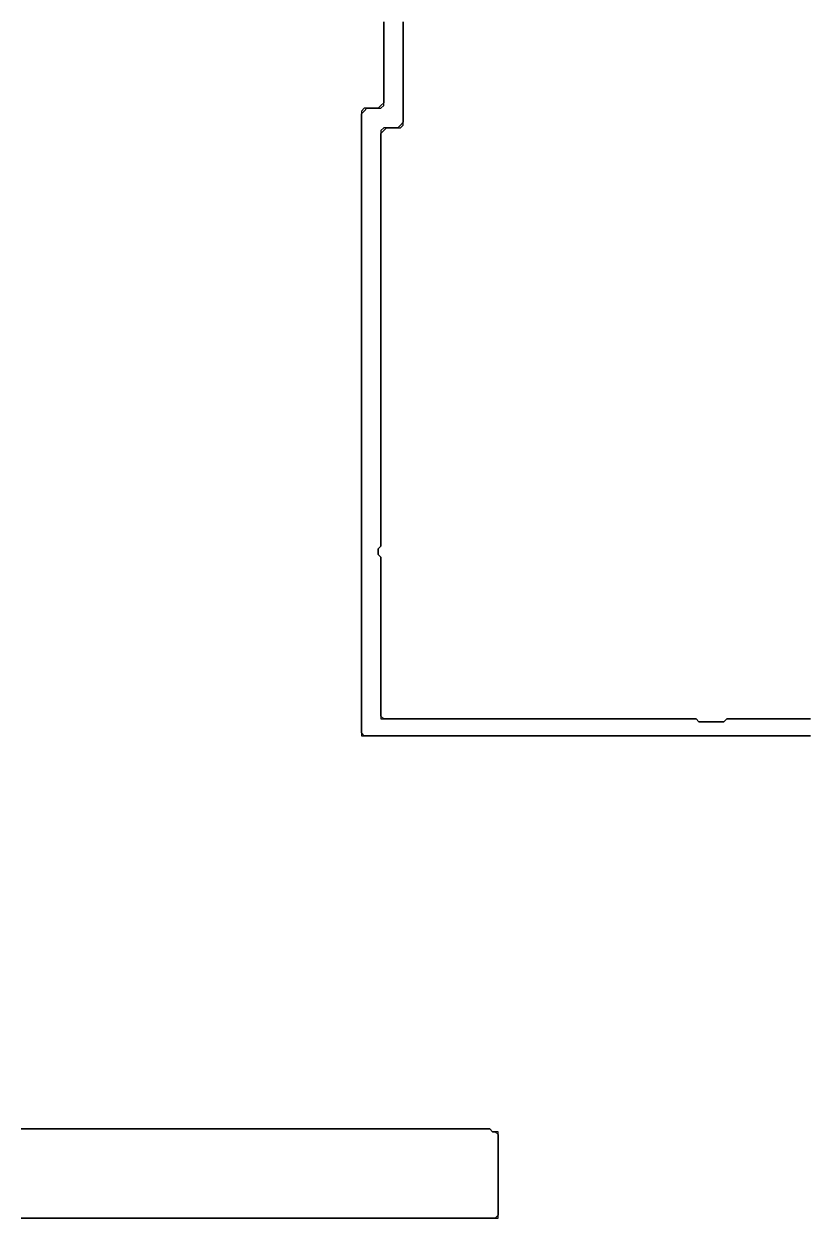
# Model space of a CAD drawing. Header units: metres. Extents: x 39 to 1548, y -1178 to -105.
# Drawn here: x 321 to 602.9, y -1090 to -661.7 of the extents above; entities that cross this region are included whole.
import ezdxf

# ---------------------------------------------------------------- set-up
doc = ezdxf.new("R2010")
doc.units = ezdxf.units.M

msp = doc.modelspace()

# ---------------------------------------------------------------- linework, layer by layer
for points in [[(603, -917), (602, -917), (601, -917), (600, -917), (599, -917), (598, -917), (597, -917), (596, -917), (595, -917), (594, -917), (593, -917), (592, -917), (591, -917), (590, -917), (589, -917), (588, -917), (587, -917), (586, -917), (585, -917), (584, -917), (583, -917), (582, -917), (581, -917), (580, -917), (579, -917), (578, -917), (577, -917), (576, -917), (575, -917), (574, -917), (573, -917), (572, -917), (571, -917), (570, -917), (569, -917), (568, -917), (567, -917), (566, -917), (565, -917), (564, -917), (563, -917), (562, -917), (561, -917), (560, -917), (559, -917), (558, -917), (557, -917), (556, -917), (555, -917), (554, -917), (553, -917), (552, -917), (551, -917), (550, -917), (549, -917), (548, -917), (547, -917), (546, -917), (545, -917), (544, -917), (543, -917), (542, -917), (541, -917), (540, -917), (539, -917), (538, -917), (537, -917), (536, -917), (535, -917), (534, -917), (533, -917), (532, -917), (531, -917), (530, -917), (529, -917), (528, -917), (527, -917), (526, -917), (525, -917), (524, -917), (523, -917), (522, -917), (521, -917), (520, -917), (519, -917), (518, -917), (517, -917), (516, -917), (515, -917), (514, -917), (513, -917), (512, -917), (511, -917), (510, -917), (509, -917), (508, -917), (507, -917), (506, -917), (505, -917), (504, -917), (503, -917), (502, -917), (501, -917), (500, -917), (499, -917), (498, -917), (497, -917), (496, -917), (495, -917), (494, -917), (493, -917), (492, -917), (491, -917), (490, -917), (489, -917), (488, -917), (487, -917), (486, -917), (485, -917), (484, -917), (483, -917), (482, -917), (481, -917), (480, -917), (479, -917), (478, -917), (477, -917), (476, -917), (475, -917), (474, -917), (473, -917), (472, -917), (471, -917), (470, -917), (469, -917), (468, -917), (467, -917), (466, -917), (465, -917), (464, -917), (463, -917), (462, -917), (461, -917), (460, -917), (459, -917), (458, -917), (457, -917), (456, -917), (455, -917), (454, -917), (453, -917), (452, -917), (451, -917), (450, -917), (449, -917), (448, -917), (447, -917), (446, -917), (445, -917), (444, -917), (443, -917), (442, -916), (442, -915), (442, -914), (442, -913), (442, -912), (442, -911), (442, -910), (442, -909), (442, -908), (442, -907), (442, -906), (442, -905), (442, -904), (442, -903), (442, -902), (442, -901), (442, -900), (442, -899), (442, -898), (442, -897), (442, -896), (442, -895), (442, -894), (442, -893), (442, -892), (442, -891), (442, -890), (442, -889), (442, -888), (442, -887), (442, -886), (442, -885), (442, -884), (442, -883), (442, -882), (442, -881), (442, -880), (442, -879), (442, -878), (442, -877), (442, -876), (442, -875), (442, -874), (442, -873), (442, -872), (442, -871), (442, -870), (442, -869), (442, -868), (442, -867), (442, -866), (442, -865), (442, -864), (442, -863), (442, -862), (442, -861), (442, -860), (442, -859), (442, -858), (442, -857), (442, -856), (442, -855), (442, -854), (442, -853), (442, -852), (442, -851), (442, -850), (442, -849), (442, -848), (442, -847), (442, -846), (442, -845), (442, -844), (442, -843), (442, -842), (442, -841), (442, -840), (442, -839), (442, -838), (442, -837), (442, -836), (442, -835), (442, -834), (442, -833), (442, -832), (442, -831), (442, -830), (442, -829), (442, -828), (442, -827), (442, -826), (442, -825), (442, -824), (442, -823), (442, -822), (442, -821), (442, -820), (442, -819), (442, -818), (442, -817), (442, -816), (442, -815), (442, -814), (442, -813), (442, -812), (442, -811), (442, -810), (442, -809), (442, -808), (442, -807), (442, -806), (442, -805), (442, -804), (442, -803), (442, -802), (442, -801), (442, -800), (442, -799), (442, -798), (442, -797), (442, -796), (442, -795), (442, -794), (442, -793), (442, -792), (442, -791), (442, -790), (442, -789), (442, -788), (442, -787), (442, -786), (442, -785), (442, -784), (442, -783), (442, -782), (442, -781), (442, -780), (442, -779), (442, -778), (442, -777), (442, -776), (442, -775), (442, -774), (442, -773), (442, -772), (442, -771), (442, -770), (442, -769), (442, -768), (442, -767), (442, -766), (442, -765), (442, -764), (442, -763), (442, -762), (442, -761), (442, -760), (442, -759), (442, -758), (442, -757), (442, -756), (442, -755), (442, -754), (442, -753), (442, -752), (442, -751), (442, -750), (442, -749), (442, -748), (442, -747), (442, -746), (442, -745), (442, -744), (442, -743), (442, -742), (442, -741), (442, -740), (442, -739), (442, -738), (442, -737), (442, -736), (442, -735), (442, -734), (442, -733), (442, -732), (442, -731), (442, -730), (442, -729), (442, -728), (442, -727), (442, -726), (442, -725), (442, -724), (442, -723), (442, -722), (442, -721), (442, -720), (442, -719), (442, -718), (442, -717), (442, -716), (442, -715), (442, -714), (442, -713), (442, -712), (442, -711), (442, -710), (442, -709), (442, -708), (442, -707), (442, -706), (442, -705), (442, -704), (442, -703), (442, -702), (442, -701), (442, -700), (442, -699), (442, -698), (442, -697), (442, -696), (442, -695), (442, -694), (443, -693), (444, -692), (445, -692), (446, -692), (447, -692), (448, -692), (449, -692), (450, -691), (450, -690), (450, -689), (450, -688), (450, -687), (450, -686), (450, -685), (450, -684), (450, -683), (450, -682), (450, -681), (450, -680), (450, -679), (450, -678), (450, -677), (450, -676), (450, -675), (450, -674), (450, -673), (450, -672), (450, -671), (450, -670), (450, -669), (450, -668), (450, -667), (450, -666), (450, -665), (450, -664), (450, -663), (450, -662), (450, -661)], [(450, -661), (450, -662), (450, -663), (450, -664), (450, -665), (450, -666), (450, -667), (450, -668), (450, -669), (450, -670), (450, -671), (450, -672), (450, -673), (450, -674), (450, -675), (450, -676), (450, -677), (450, -678), (450, -679), (450, -680), (450, -681), (450, -682), (450, -683), (450, -684), (450, -685), (450, -686), (450, -687), (450, -688), (450, -689), (450, -690), (449, -691), (448, -692), (447, -692), (446, -692), (445, -692), (444, -692), (443, -692), (442, -693), (442, -694), (442, -695), (442, -696), (442, -697), (442, -698), (442, -699), (442, -700), (442, -701), (442, -702), (442, -703), (442, -704), (442, -705), (442, -706), (442, -707), (442, -708), (442, -709), (442, -710), (442, -711), (442, -712), (442, -713), (442, -714), (442, -715), (442, -716), (442, -717), (442, -718), (442, -719), (442, -720), (442, -721), (442, -722), (442, -723), (442, -724), (442, -725), (442, -726), (442, -727), (442, -728), (442, -729), (442, -730), (442, -731), (442, -732), (442, -733), (442, -734), (442, -735), (442, -736), (442, -737), (442, -738), (442, -739), (442, -740), (442, -741), (442, -742), (442, -743), (442, -744), (442, -745), (442, -746), (442, -747), (442, -748), (442, -749), (442, -750), (442, -751), (442, -752), (442, -753), (442, -754), (442, -755), (442, -756), (442, -757), (442, -758), (442, -759), (442, -760), (442, -761), (442, -762), (442, -763), (442, -764), (442, -765), (442, -766), (442, -767), (442, -768), (442, -769), (442, -770), (442, -771), (442, -772), (442, -773), (442, -774), (442, -775), (442, -776), (442, -777), (442, -778), (442, -779), (442, -780), (442, -781), (442, -782), (442, -783), (442, -784), (442, -785), (442, -786), (442, -787), (442, -788), (442, -789), (442, -790), (442, -791), (442, -792), (442, -793), (442, -794), (442, -795), (442, -796), (442, -797), (442, -798), (442, -799), (442, -800), (442, -801), (442, -802), (442, -803), (442, -804), (442, -805), (442, -806), (442, -807), (442, -808), (442, -809), (442, -810), (442, -811), (442, -812), (442, -813), (442, -814), (442, -815), (442, -816), (442, -817), (442, -818), (442, -819), (442, -820), (442, -821), (442, -822), (442, -823), (442, -824), (442, -825), (442, -826), (442, -827), (442, -828), (442, -829), (442, -830), (442, -831), (442, -832), (442, -833), (442, -834), (442, -835), (442, -836), (442, -837), (442, -838), (442, -839), (442, -840), (442, -841), (442, -842), (442, -843), (442, -844), (442, -845), (442, -846), (442, -847), (442, -848), (442, -849), (442, -850), (442, -851), (442, -852), (442, -853), (442, -854), (442, -855), (442, -856), (442, -857), (442, -858), (442, -859), (442, -860), (442, -861), (442, -862), (442, -863), (442, -864), (442, -865), (442, -866), (442, -867), (442, -868), (442, -869), (442, -870), (442, -871), (442, -872), (442, -873), (442, -874), (442, -875), (442, -876), (442, -877), (442, -878), (442, -879), (442, -880), (442, -881), (442, -882), (442, -883), (442, -884), (442, -885), (442, -886), (442, -887), (442, -888), (442, -889), (442, -890), (442, -891), (442, -892), (442, -893), (442, -894), (442, -895), (442, -896), (442, -897), (442, -898), (442, -899), (442, -900), (442, -901), (442, -902), (442, -903), (442, -904), (442, -905), (442, -906), (442, -907), (442, -908), (442, -909), (442, -910), (442, -911), (442, -912), (442, -913), (442, -914), (442, -915), (442, -916), (442, -917), (443, -917), (444, -917), (445, -917), (446, -917), (447, -917), (448, -917), (449, -917), (450, -917), (451, -917), (452, -917), (453, -917), (454, -917), (455, -917), (456, -917), (457, -917), (458, -917), (459, -917), (460, -917), (461, -917), (462, -917), (463, -917), (464, -917), (465, -917), (466, -917), (467, -917), (468, -917), (469, -917), (470, -917), (471, -917), (472, -917), (473, -917), (474, -917), (475, -917), (476, -917), (477, -917), (478, -917), (479, -917), (480, -917), (481, -917), (482, -917), (483, -917), (484, -917), (485, -917), (486, -917), (487, -917), (488, -917), (489, -917), (490, -917), (491, -917), (492, -917), (493, -917), (494, -917), (495, -917), (496, -917), (497, -917), (498, -917), (499, -917), (500, -917), (501, -917), (502, -917), (503, -917), (504, -917), (505, -917), (506, -917), (507, -917), (508, -917), (509, -917), (510, -917), (511, -917), (512, -917), (513, -917), (514, -917), (515, -917), (516, -917), (517, -917), (518, -917), (519, -917), (520, -917), (521, -917), (522, -917), (523, -917), (524, -917), (525, -917), (526, -917), (527, -917), (528, -917), (529, -917), (530, -917), (531, -917), (532, -917), (533, -917), (534, -917), (535, -917), (536, -917), (537, -917), (538, -917), (539, -917), (540, -917), (541, -917), (542, -917), (543, -917), (544, -917), (545, -917), (546, -917), (547, -917), (548, -917), (549, -917), (550, -917), (551, -917), (552, -917), (553, -917), (554, -917), (555, -917), (556, -917), (557, -917), (558, -917), (559, -917), (560, -917), (561, -917), (562, -917), (563, -917), (564, -917), (565, -917), (566, -917), (567, -917), (568, -917), (569, -917), (570, -917), (571, -917), (572, -917), (573, -917), (574, -917), (575, -917), (576, -917), (577, -917), (578, -917), (579, -917), (580, -917), (581, -917), (582, -917), (583, -917), (584, -917), (585, -917), (586, -917), (587, -917), (588, -917), (589, -917), (590, -917), (591, -917), (592, -917), (593, -917), (594, -917), (595, -917), (596, -917), (597, -917), (598, -917), (599, -917), (600, -917), (601, -917), (602, -917), (603, -917)], [(603, -911), (602, -911), (601, -911), (600, -911), (599, -911), (598, -911), (597, -911), (596, -911), (595, -911), (594, -911), (593, -911), (592, -911), (591, -911), (590, -911), (589, -911), (588, -911), (587, -911), (586, -911), (585, -911), (584, -911), (583, -911), (582, -911), (581, -911), (580, -911), (579, -911), (578, -911), (577, -911), (576, -911), (575, -911), (574, -911), (573, -911), (572, -912), (571, -912), (570, -912), (569, -912), (568, -912), (567, -912), (566, -912), (565, -912), (564, -912), (563, -912), (562, -911), (561, -911), (560, -911), (559, -911), (558, -911), (557, -911), (556, -911), (555, -911), (554, -911), (553, -911), (552, -911), (551, -911), (550, -911), (549, -911), (548, -911), (547, -911), (546, -911), (545, -911), (544, -911), (543, -911), (542, -911), (541, -911), (540, -911), (539, -911), (538, -911), (537, -911), (536, -911), (535, -911), (534, -911), (533, -911), (532, -911), (531, -911), (530, -911), (529, -911), (528, -911), (527, -911), (526, -911), (525, -911), (524, -911), (523, -911), (522, -911), (521, -911), (520, -911), (519, -911), (518, -911), (517, -911), (516, -911), (515, -911), (514, -911), (513, -911), (512, -911), (511, -911), (510, -911), (509, -911), (508, -911), (507, -911), (506, -911), (505, -911), (504, -911), (503, -911), (502, -911), (501, -911), (500, -911), (499, -911), (498, -911), (497, -911), (496, -911), (495, -911), (494, -911), (493, -911), (492, -911), (491, -911), (490, -911), (489, -911), (488, -911), (487, -911), (486, -911), (485, -911), (484, -911), (483, -911), (482, -911), (481, -911), (480, -911), (479, -911), (478, -911), (477, -911), (476, -911), (475, -911), (474, -911), (473, -911), (472, -911), (471, -911), (470, -911), (469, -911), (468, -911), (467, -911), (466, -911), (465, -911), (464, -911), (463, -911), (462, -911), (461, -911), (460, -911), (459, -911), (458, -911), (457, -911), (456, -911), (455, -911), (454, -911), (453, -911), (452, -911), (451, -911), (450, -911), (449, -910), (449, -909), (449, -908), (449, -907), (449, -906), (449, -905), (449, -904), (449, -903), (449, -902), (449, -901), (449, -900), (449, -899), (449, -898), (449, -897), (449, -896), (449, -895), (449, -894), (449, -893), (449, -892), (449, -891), (449, -890), (449, -889), (449, -888), (449, -887), (449, -886), (449, -885), (449, -884), (449, -883), (449, -882), (449, -881), (449, -880), (449, -879), (449, -878), (449, -877), (449, -876), (449, -875), (449, -874), (449, -873), (449, -872), (449, -871), (449, -870), (449, -869), (449, -868), (449, -867), (449, -866), (449, -865), (449, -864), (449, -863), (449, -862), (449, -861), (449, -860), (449, -859), (449, -858), (449, -857), (449, -856), (449, -855), (449, -854), (449, -853), (448, -852), (448, -851), (448, -850), (449, -849), (449, -848), (449, -847), (449, -846), (449, -845), (449, -844), (449, -843), (449, -842), (449, -841), (449, -840), (449, -839), (449, -838), (449, -837), (449, -836), (449, -835), (449, -834), (449, -833), (449, -832), (449, -831), (449, -830), (449, -829), (449, -828), (449, -827), (449, -826), (449, -825), (449, -824), (449, -823), (449, -822), (449, -821), (449, -820), (449, -819), (449, -818), (449, -817), (449, -816), (449, -815), (449, -814), (449, -813), (449, -812), (449, -811), (449, -810), (449, -809), (449, -808), (449, -807), (449, -806), (449, -805), (449, -804), (449, -803), (449, -802), (449, -801), (449, -800), (449, -799), (449, -798), (449, -797), (449, -796), (449, -795), (449, -794), (449, -793), (449, -792), (449, -791), (449, -790), (449, -789), (449, -788), (449, -787), (449, -786), (449, -785), (449, -784), (449, -783), (449, -782), (449, -781), (449, -780), (449, -779), (449, -778), (449, -777), (449, -776), (449, -775), (449, -774), (449, -773), (449, -772), (449, -771), (449, -770), (449, -769), (449, -768), (449, -767), (449, -766), (449, -765), (449, -764), (449, -763), (449, -762), (449, -761), (449, -760), (449, -759), (449, -758), (449, -757), (449, -756), (449, -755), (449, -754), (449, -753), (449, -752), (449, -751), (449, -750), (449, -749), (449, -748), (449, -747), (449, -746), (449, -745), (449, -744), (449, -743), (449, -742), (449, -741), (449, -740), (449, -739), (449, -738), (449, -737), (449, -736), (449, -735), (449, -734), (449, -733), (449, -732), (449, -731), (449, -730), (449, -729), (449, -728), (449, -727), (449, -726), (449, -725), (449, -724), (449, -723), (449, -722), (449, -721), (449, -720), (449, -719), (449, -718), (449, -717), (449, -716), (449, -715), (449, -714), (449, -713), (449, -712), (449, -711), (449, -710), (449, -709), (449, -708), (449, -707), (449, -706), (449, -705), (449, -704), (449, -703), (449, -702), (449, -701), (450, -700), (451, -699), (452, -699), (453, -699), (454, -699), (455, -699), (456, -699), (457, -698), (457, -697), (457, -696), (457, -695), (457, -694), (457, -693), (457, -692), (457, -691), (457, -690), (457, -689), (457, -688), (457, -687), (457, -686), (457, -685), (457, -684), (457, -683), (457, -682), (457, -681), (457, -680), (457, -679), (457, -678), (457, -677), (457, -676), (457, -675), (457, -674), (457, -673), (457, -672), (457, -671), (457, -670), (457, -669), (457, -668), (457, -667), (457, -666), (457, -665), (457, -664), (457, -663), (457, -662), (457, -661)], [(457, -661), (457, -662), (457, -663), (457, -664), (457, -665), (457, -666), (457, -667), (457, -668), (457, -669), (457, -670), (457, -671), (457, -672), (457, -673), (457, -674), (457, -675), (457, -676), (457, -677), (457, -678), (457, -679), (457, -680), (457, -681), (457, -682), (457, -683), (457, -684), (457, -685), (457, -686), (457, -687), (457, -688), (457, -689), (457, -690), (457, -691), (457, -692), (457, -693), (457, -694), (457, -695), (457, -696), (457, -697), (456, -698), (455, -699), (454, -699), (453, -699), (452, -699), (451, -699), (450, -699), (449, -700), (449, -701), (449, -702), (449, -703), (449, -704), (449, -705), (449, -706), (449, -707), (449, -708), (449, -709), (449, -710), (449, -711), (449, -712), (449, -713), (449, -714), (449, -715), (449, -716), (449, -717), (449, -718), (449, -719), (449, -720), (449, -721), (449, -722), (449, -723), (449, -724), (449, -725), (449, -726), (449, -727), (449, -728), (449, -729), (449, -730), (449, -731), (449, -732), (449, -733), (449, -734), (449, -735), (449, -736), (449, -737), (449, -738), (449, -739), (449, -740), (449, -741), (449, -742), (449, -743), (449, -744), (449, -745), (449, -746), (449, -747), (449, -748), (449, -749), (449, -750), (449, -751), (449, -752), (449, -753), (449, -754), (449, -755), (449, -756), (449, -757), (449, -758), (449, -759), (449, -760), (449, -761), (449, -762), (449, -763), (449, -764), (449, -765), (449, -766), (449, -767), (449, -768), (449, -769), (449, -770), (449, -771), (449, -772), (449, -773), (449, -774), (449, -775), (449, -776), (449, -777), (449, -778), (449, -779), (449, -780), (449, -781), (449, -782), (449, -783), (449, -784), (449, -785), (449, -786), (449, -787), (449, -788), (449, -789), (449, -790), (449, -791), (449, -792), (449, -793), (449, -794), (449, -795), (449, -796), (449, -797), (449, -798), (449, -799), (449, -800), (449, -801), (449, -802), (449, -803), (449, -804), (449, -805), (449, -806), (449, -807), (449, -808), (449, -809), (449, -810), (449, -811), (449, -812), (449, -813), (449, -814), (449, -815), (449, -816), (449, -817), (449, -818), (449, -819), (449, -820), (449, -821), (449, -822), (449, -823), (449, -824), (449, -825), (449, -826), (449, -827), (449, -828), (449, -829), (449, -830), (449, -831), (449, -832), (449, -833), (449, -834), (449, -835), (449, -836), (449, -837), (449, -838), (449, -839), (449, -840), (449, -841), (449, -842), (449, -843), (449, -844), (449, -845), (449, -846), (449, -847), (449, -848), (449, -849), (448, -850), (448, -851), (448, -852), (449, -853), (449, -854), (449, -855), (449, -856), (449, -857), (449, -858), (449, -859), (449, -860), (449, -861), (449, -862), (449, -863), (449, -864), (449, -865), (449, -866), (449, -867), (449, -868), (449, -869), (449, -870), (449, -871), (449, -872), (449, -873), (449, -874), (449, -875), (449, -876), (449, -877), (449, -878), (449, -879), (449, -880), (449, -881), (449, -882), (449, -883), (449, -884), (449, -885), (449, -886), (449, -887), (449, -888), (449, -889), (449, -890), (449, -891), (449, -892), (449, -893), (449, -894), (449, -895), (449, -896), (449, -897), (449, -898), (449, -899), (449, -900), (449, -901), (449, -902), (449, -903), (449, -904), (449, -905), (449, -906), (449, -907), (449, -908), (449, -909), (449, -910), (449, -911), (450, -911), (451, -911), (452, -911), (453, -911), (454, -911), (455, -911), (456, -911), (457, -911), (458, -911), (459, -911), (460, -911), (461, -911), (462, -911), (463, -911), (464, -911), (465, -911), (466, -911), (467, -911), (468, -911), (469, -911), (470, -911), (471, -911), (472, -911), (473, -911), (474, -911), (475, -911), (476, -911), (477, -911), (478, -911), (479, -911), (480, -911), (481, -911), (482, -911), (483, -911), (484, -911), (485, -911), (486, -911), (487, -911), (488, -911), (489, -911), (490, -911), (491, -911), (492, -911), (493, -911), (494, -911), (495, -911), (496, -911), (497, -911), (498, -911), (499, -911), (500, -911), (501, -911), (502, -911), (503, -911), (504, -911), (505, -911), (506, -911), (507, -911), (508, -911), (509, -911), (510, -911), (511, -911), (512, -911), (513, -911), (514, -911), (515, -911), (516, -911), (517, -911), (518, -911), (519, -911), (520, -911), (521, -911), (522, -911), (523, -911), (524, -911), (525, -911), (526, -911), (527, -911), (528, -911), (529, -911), (530, -911), (531, -911), (532, -911), (533, -911), (534, -911), (535, -911), (536, -911), (537, -911), (538, -911), (539, -911), (540, -911), (541, -911), (542, -911), (543, -911), (544, -911), (545, -911), (546, -911), (547, -911), (548, -911), (549, -911), (550, -911), (551, -911), (552, -911), (553, -911), (554, -911), (555, -911), (556, -911), (557, -911), (558, -911), (559, -911), (560, -911), (561, -911), (562, -911), (563, -912), (564, -912), (565, -912), (566, -912), (567, -912), (568, -912), (569, -912), (570, -912), (571, -912), (572, -912), (573, -911), (574, -911), (575, -911), (576, -911), (577, -911), (578, -911), (579, -911), (580, -911), (581, -911), (582, -911), (583, -911), (584, -911), (585, -911), (586, -911), (587, -911), (588, -911), (589, -911), (590, -911), (591, -911), (592, -911), (593, -911), (594, -911), (595, -911), (596, -911), (597, -911), (598, -911), (599, -911), (600, -911), (601, -911), (602, -911), (603, -911)], [(320, -1058), (321, -1058), (322, -1058), (323, -1058), (324, -1058), (325, -1058), (326, -1058), (327, -1058), (328, -1058), (329, -1058), (330, -1058), (331, -1058), (332, -1058), (333, -1058), (334, -1058), (335, -1058), (336, -1058), (337, -1058), (338, -1058), (339, -1058), (340, -1058), (341, -1058), (342, -1058), (343, -1058), (344, -1058), (345, -1058), (346, -1058), (347, -1058), (348, -1058), (349, -1058), (350, -1058), (351, -1058), (352, -1058), (353, -1058), (354, -1058), (355, -1058), (356, -1058), (357, -1058), (358, -1058), (359, -1058), (360, -1058), (361, -1058), (362, -1058), (363, -1058), (364, -1058), (365, -1058), (366, -1058), (367, -1058), (368, -1058), (369, -1058), (370, -1058), (371, -1058), (372, -1058), (373, -1058), (374, -1058), (375, -1058), (376, -1058), (377, -1058), (378, -1058), (379, -1058), (380, -1058), (381, -1058), (382, -1058), (383, -1058), (384, -1058), (385, -1058), (386, -1058), (387, -1058), (388, -1058), (389, -1058), (390, -1058), (391, -1058), (392, -1058), (393, -1058), (394, -1058), (395, -1058), (396, -1058), (397, -1058), (398, -1058), (399, -1058), (400, -1058), (401, -1058), (402, -1058), (403, -1058), (404, -1058), (405, -1058), (406, -1058), (407, -1058), (408, -1058), (409, -1058), (410, -1058), (411, -1058), (412, -1058), (413, -1058), (414, -1058), (415, -1058), (416, -1058), (417, -1058), (418, -1058), (419, -1058), (420, -1058), (421, -1058), (422, -1058), (423, -1058), (424, -1058), (425, -1058), (426, -1058), (427, -1058), (428, -1058), (429, -1058), (430, -1058), (431, -1058), (432, -1058), (433, -1058), (434, -1058), (435, -1058), (436, -1058), (437, -1058), (438, -1058), (439, -1058), (440, -1058), (441, -1058), (442, -1058), (443, -1058), (444, -1058), (445, -1058), (446, -1058), (447, -1058), (448, -1058), (449, -1058), (450, -1058), (451, -1058), (452, -1058), (453, -1058), (454, -1058), (455, -1058), (456, -1058), (457, -1058), (458, -1058), (459, -1058), (460, -1058), (461, -1058), (462, -1058), (463, -1058), (464, -1058), (465, -1058), (466, -1058), (467, -1058), (468, -1058), (469, -1058), (470, -1058), (471, -1058), (472, -1058), (473, -1058), (474, -1058), (475, -1058), (476, -1058), (477, -1058), (478, -1058), (479, -1058), (480, -1058), (481, -1058), (482, -1058), (483, -1058), (484, -1058), (485, -1058), (486, -1058), (487, -1058), (488, -1058), (489, -1059), (490, -1059), (491, -1060), (491, -1061), (491, -1062), (491, -1063), (491, -1064), (491, -1065), (491, -1066), (491, -1067), (491, -1068), (491, -1069), (491, -1070), (491, -1071), (491, -1072), (491, -1073), (491, -1074), (491, -1075), (491, -1076), (491, -1077), (491, -1078), (491, -1079), (491, -1080), (491, -1081), (491, -1082), (491, -1083), (491, -1084), (491, -1085), (491, -1086), (491, -1087), (491, -1088), (491, -1089), (490, -1090), (489, -1090), (488, -1090), (487, -1090), (486, -1090), (485, -1090), (484, -1090), (483, -1090), (482, -1090), (481, -1090), (480, -1090), (479, -1090), (478, -1090), (477, -1090), (476, -1090), (475, -1090), (474, -1090), (473, -1090), (472, -1090), (471, -1090), (470, -1090), (469, -1090), (468, -1090), (467, -1090), (466, -1090), (465, -1090), (464, -1090), (463, -1090), (462, -1090), (461, -1090), (460, -1090), (459, -1090), (458, -1090), (457, -1090), (456, -1090), (455, -1090), (454, -1090), (453, -1090), (452, -1090), (451, -1090), (450, -1090), (449, -1090), (448, -1090), (447, -1090), (446, -1090), (445, -1090), (444, -1090), (443, -1090), (442, -1090), (441, -1090), (440, -1090), (439, -1090), (438, -1090), (437, -1090), (436, -1090), (435, -1090), (434, -1090), (433, -1090), (432, -1090), (431, -1090), (430, -1090), (429, -1090), (428, -1090), (427, -1090), (426, -1090), (425, -1090), (424, -1090), (423, -1090), (422, -1090), (421, -1090), (420, -1090), (419, -1090), (418, -1090), (417, -1090), (416, -1090), (415, -1090), (414, -1090), (413, -1090), (412, -1090), (411, -1090), (410, -1090), (409, -1090), (408, -1090), (407, -1090), (406, -1090), (405, -1090), (404, -1090), (403, -1090), (402, -1090), (401, -1090), (400, -1090), (399, -1090), (398, -1090), (397, -1090), (396, -1090), (395, -1090), (394, -1090), (393, -1090), (392, -1090), (391, -1090), (390, -1090), (389, -1090), (388, -1090), (387, -1090), (386, -1090), (385, -1090), (384, -1090), (383, -1090), (382, -1090), (381, -1090), (380, -1090), (379, -1090), (378, -1090), (377, -1090), (376, -1090), (375, -1090), (374, -1090), (373, -1090), (372, -1090), (371, -1090), (370, -1090), (369, -1090), (368, -1090), (367, -1090), (366, -1090), (365, -1090), (364, -1090), (363, -1090), (362, -1090), (361, -1090), (360, -1090), (359, -1090), (358, -1090), (357, -1090), (356, -1090), (355, -1090), (354, -1090), (353, -1090), (352, -1090), (351, -1090), (350, -1090), (349, -1090), (348, -1090), (347, -1090), (346, -1090), (345, -1090), (344, -1090), (343, -1090), (342, -1090), (341, -1090), (340, -1090), (339, -1090), (338, -1090), (337, -1090), (336, -1090), (335, -1090), (334, -1090), (333, -1090), (332, -1090), (331, -1090), (330, -1090), (329, -1090), (328, -1090), (327, -1090), (326, -1090), (325, -1090), (324, -1090), (323, -1090), (322, -1090), (321, -1090), (320, -1090)], [(320, -1090), (321, -1090), (322, -1090), (323, -1090), (324, -1090), (325, -1090), (326, -1090), (327, -1090), (328, -1090), (329, -1090), (330, -1090), (331, -1090), (332, -1090), (333, -1090), (334, -1090), (335, -1090), (336, -1090), (337, -1090), (338, -1090), (339, -1090), (340, -1090), (341, -1090), (342, -1090), (343, -1090), (344, -1090), (345, -1090), (346, -1090), (347, -1090), (348, -1090), (349, -1090), (350, -1090), (351, -1090), (352, -1090), (353, -1090), (354, -1090), (355, -1090), (356, -1090), (357, -1090), (358, -1090), (359, -1090), (360, -1090), (361, -1090), (362, -1090), (363, -1090), (364, -1090), (365, -1090), (366, -1090), (367, -1090), (368, -1090), (369, -1090), (370, -1090), (371, -1090), (372, -1090), (373, -1090), (374, -1090), (375, -1090), (376, -1090), (377, -1090), (378, -1090), (379, -1090), (380, -1090), (381, -1090), (382, -1090), (383, -1090), (384, -1090), (385, -1090), (386, -1090), (387, -1090), (388, -1090), (389, -1090), (390, -1090), (391, -1090), (392, -1090), (393, -1090), (394, -1090), (395, -1090), (396, -1090), (397, -1090), (398, -1090), (399, -1090), (400, -1090), (401, -1090), (402, -1090), (403, -1090), (404, -1090), (405, -1090), (406, -1090), (407, -1090), (408, -1090), (409, -1090), (410, -1090), (411, -1090), (412, -1090), (413, -1090), (414, -1090), (415, -1090), (416, -1090), (417, -1090), (418, -1090), (419, -1090), (420, -1090), (421, -1090), (422, -1090), (423, -1090), (424, -1090), (425, -1090), (426, -1090), (427, -1090), (428, -1090), (429, -1090), (430, -1090), (431, -1090), (432, -1090), (433, -1090), (434, -1090), (435, -1090), (436, -1090), (437, -1090), (438, -1090), (439, -1090), (440, -1090), (441, -1090), (442, -1090), (443, -1090), (444, -1090), (445, -1090), (446, -1090), (447, -1090), (448, -1090), (449, -1090), (450, -1090), (451, -1090), (452, -1090), (453, -1090), (454, -1090), (455, -1090), (456, -1090), (457, -1090), (458, -1090), (459, -1090), (460, -1090), (461, -1090), (462, -1090), (463, -1090), (464, -1090), (465, -1090), (466, -1090), (467, -1090), (468, -1090), (469, -1090), (470, -1090), (471, -1090), (472, -1090), (473, -1090), (474, -1090), (475, -1090), (476, -1090), (477, -1090), (478, -1090), (479, -1090), (480, -1090), (481, -1090), (482, -1090), (483, -1090), (484, -1090), (485, -1090), (486, -1090), (487, -1090), (488, -1090), (489, -1090), (490, -1090), (491, -1090), (491, -1089), (491, -1088), (491, -1087), (491, -1086), (491, -1085), (491, -1084), (491, -1083), (491, -1082), (491, -1081), (491, -1080), (491, -1079), (491, -1078), (491, -1077), (491, -1076), (491, -1075), (491, -1074), (491, -1073), (491, -1072), (491, -1071), (491, -1070), (491, -1069), (491, -1068), (491, -1067), (491, -1066), (491, -1065), (491, -1064), (491, -1063), (491, -1062), (491, -1061), (491, -1060), (491, -1059), (490, -1059), (489, -1059), (488, -1058), (487, -1058), (486, -1058), (485, -1058), (484, -1058), (483, -1058), (482, -1058), (481, -1058), (480, -1058), (479, -1058), (478, -1058), (477, -1058), (476, -1058), (475, -1058), (474, -1058), (473, -1058), (472, -1058), (471, -1058), (470, -1058), (469, -1058), (468, -1058), (467, -1058), (466, -1058), (465, -1058), (464, -1058), (463, -1058), (462, -1058), (461, -1058), (460, -1058), (459, -1058), (458, -1058), (457, -1058), (456, -1058), (455, -1058), (454, -1058), (453, -1058), (452, -1058), (451, -1058), (450, -1058), (449, -1058), (448, -1058), (447, -1058), (446, -1058), (445, -1058), (444, -1058), (443, -1058), (442, -1058), (441, -1058), (440, -1058), (439, -1058), (438, -1058), (437, -1058), (436, -1058), (435, -1058), (434, -1058), (433, -1058), (432, -1058), (431, -1058), (430, -1058), (429, -1058), (428, -1058), (427, -1058), (426, -1058), (425, -1058), (424, -1058), (423, -1058), (422, -1058), (421, -1058), (420, -1058), (419, -1058), (418, -1058), (417, -1058), (416, -1058), (415, -1058), (414, -1058), (413, -1058), (412, -1058), (411, -1058), (410, -1058), (409, -1058), (408, -1058), (407, -1058), (406, -1058), (405, -1058), (404, -1058), (403, -1058), (402, -1058), (401, -1058), (400, -1058), (399, -1058), (398, -1058), (397, -1058), (396, -1058), (395, -1058), (394, -1058), (393, -1058), (392, -1058), (391, -1058), (390, -1058), (389, -1058), (388, -1058), (387, -1058), (386, -1058), (385, -1058), (384, -1058), (383, -1058), (382, -1058), (381, -1058), (380, -1058), (379, -1058), (378, -1058), (377, -1058), (376, -1058), (375, -1058), (374, -1058), (373, -1058), (372, -1058), (371, -1058), (370, -1058), (369, -1058), (368, -1058), (367, -1058), (366, -1058), (365, -1058), (364, -1058), (363, -1058), (362, -1058), (361, -1058), (360, -1058), (359, -1058), (358, -1058), (357, -1058), (356, -1058), (355, -1058), (354, -1058), (353, -1058), (352, -1058), (351, -1058), (350, -1058), (349, -1058), (348, -1058), (347, -1058), (346, -1058), (345, -1058), (344, -1058), (343, -1058), (342, -1058), (341, -1058), (340, -1058), (339, -1058), (338, -1058), (337, -1058), (336, -1058), (335, -1058), (334, -1058), (333, -1058), (332, -1058), (331, -1058), (330, -1058), (329, -1058), (328, -1058), (327, -1058), (326, -1058), (325, -1058), (324, -1058), (323, -1058), (322, -1058), (321, -1058), (320, -1058)]]:
    msp.add_lwpolyline(points)

doc.saveas('drawing.dxf')
